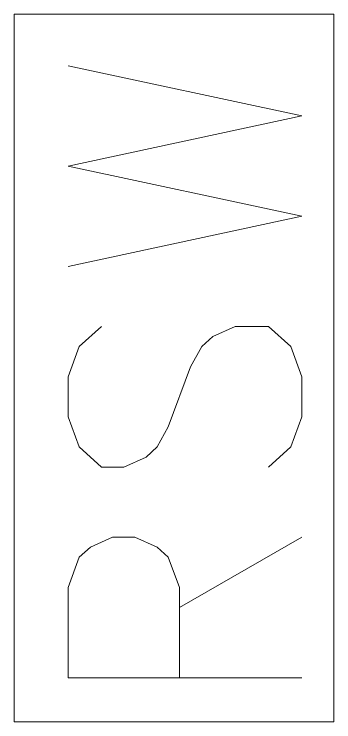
# Model space of a CAD drawing. Header units: millimetres. Extents: x 21 to 390, y 5 to 288.
# Drawn here: x 134.51 to 136.92, y 173.24 to 178.56 of the extents above; entities that cross this region are included whole.
import ezdxf

# ---------------------------------------------------------------- set-up
doc = ezdxf.new("R2010")
doc.units = ezdxf.units.MM
doc.header["$MEASUREMENT"] = 0
doc.layers.get('0').update_dxf_attribs({"linetype": 'CONTINUOUS'})

msp = doc.modelspace()

# ---------------------------------------------------------------- linework, layer by layer
at = {"color": 2, "linetype": 'Continuous', "lineweight": 15}
msp.add_line((135.7576, 174.0977), (136.6791, 174.6255), dxfattribs=at)
at = {"color": 7, "linetype": 'Continuous', "lineweight": 5}
msp.add_lwpolyline([(134.5138, 178.5564), (134.5138, 173.2385), (136.9193, 173.2385), (136.9193, 178.5564)], close=True, dxfattribs=at)
at = {"color": 2, "linetype": 'Continuous', "lineweight": 15}
for points in [[(134.92, 176.661), (136.679, 177.0379), (134.92, 177.4149), (136.679, 177.7918), (134.9199, 178.1687)], [(135.1712, 176.2086), (135.0037, 176.0579), (134.92, 175.8317), (134.92, 175.5301), (135.0037, 175.3039), (135.1712, 175.1532), (135.3388, 175.1532), (135.5063, 175.2286), (135.5901, 175.304), (135.6739, 175.4548), (135.8414, 175.9071), (135.9251, 176.0579), (136.0089, 176.1333), (136.1765, 176.2086), (136.4277, 176.2086), (136.5953, 176.0579), (136.6791, 175.8317), (136.6791, 175.5301), (136.5953, 175.304), (136.4277, 175.1532)], [(136.6791, 173.57), (134.92, 173.57), (134.92, 174.2485), (135.0038, 174.4747), (135.0875, 174.5501), (135.255, 174.6255), (135.4226, 174.6255), (135.5901, 174.5501), (135.6739, 174.4747), (135.7576, 174.2485), (135.7576, 173.57)]]:
    msp.add_lwpolyline(points, dxfattribs=at)

doc.saveas('drawing.dxf')
